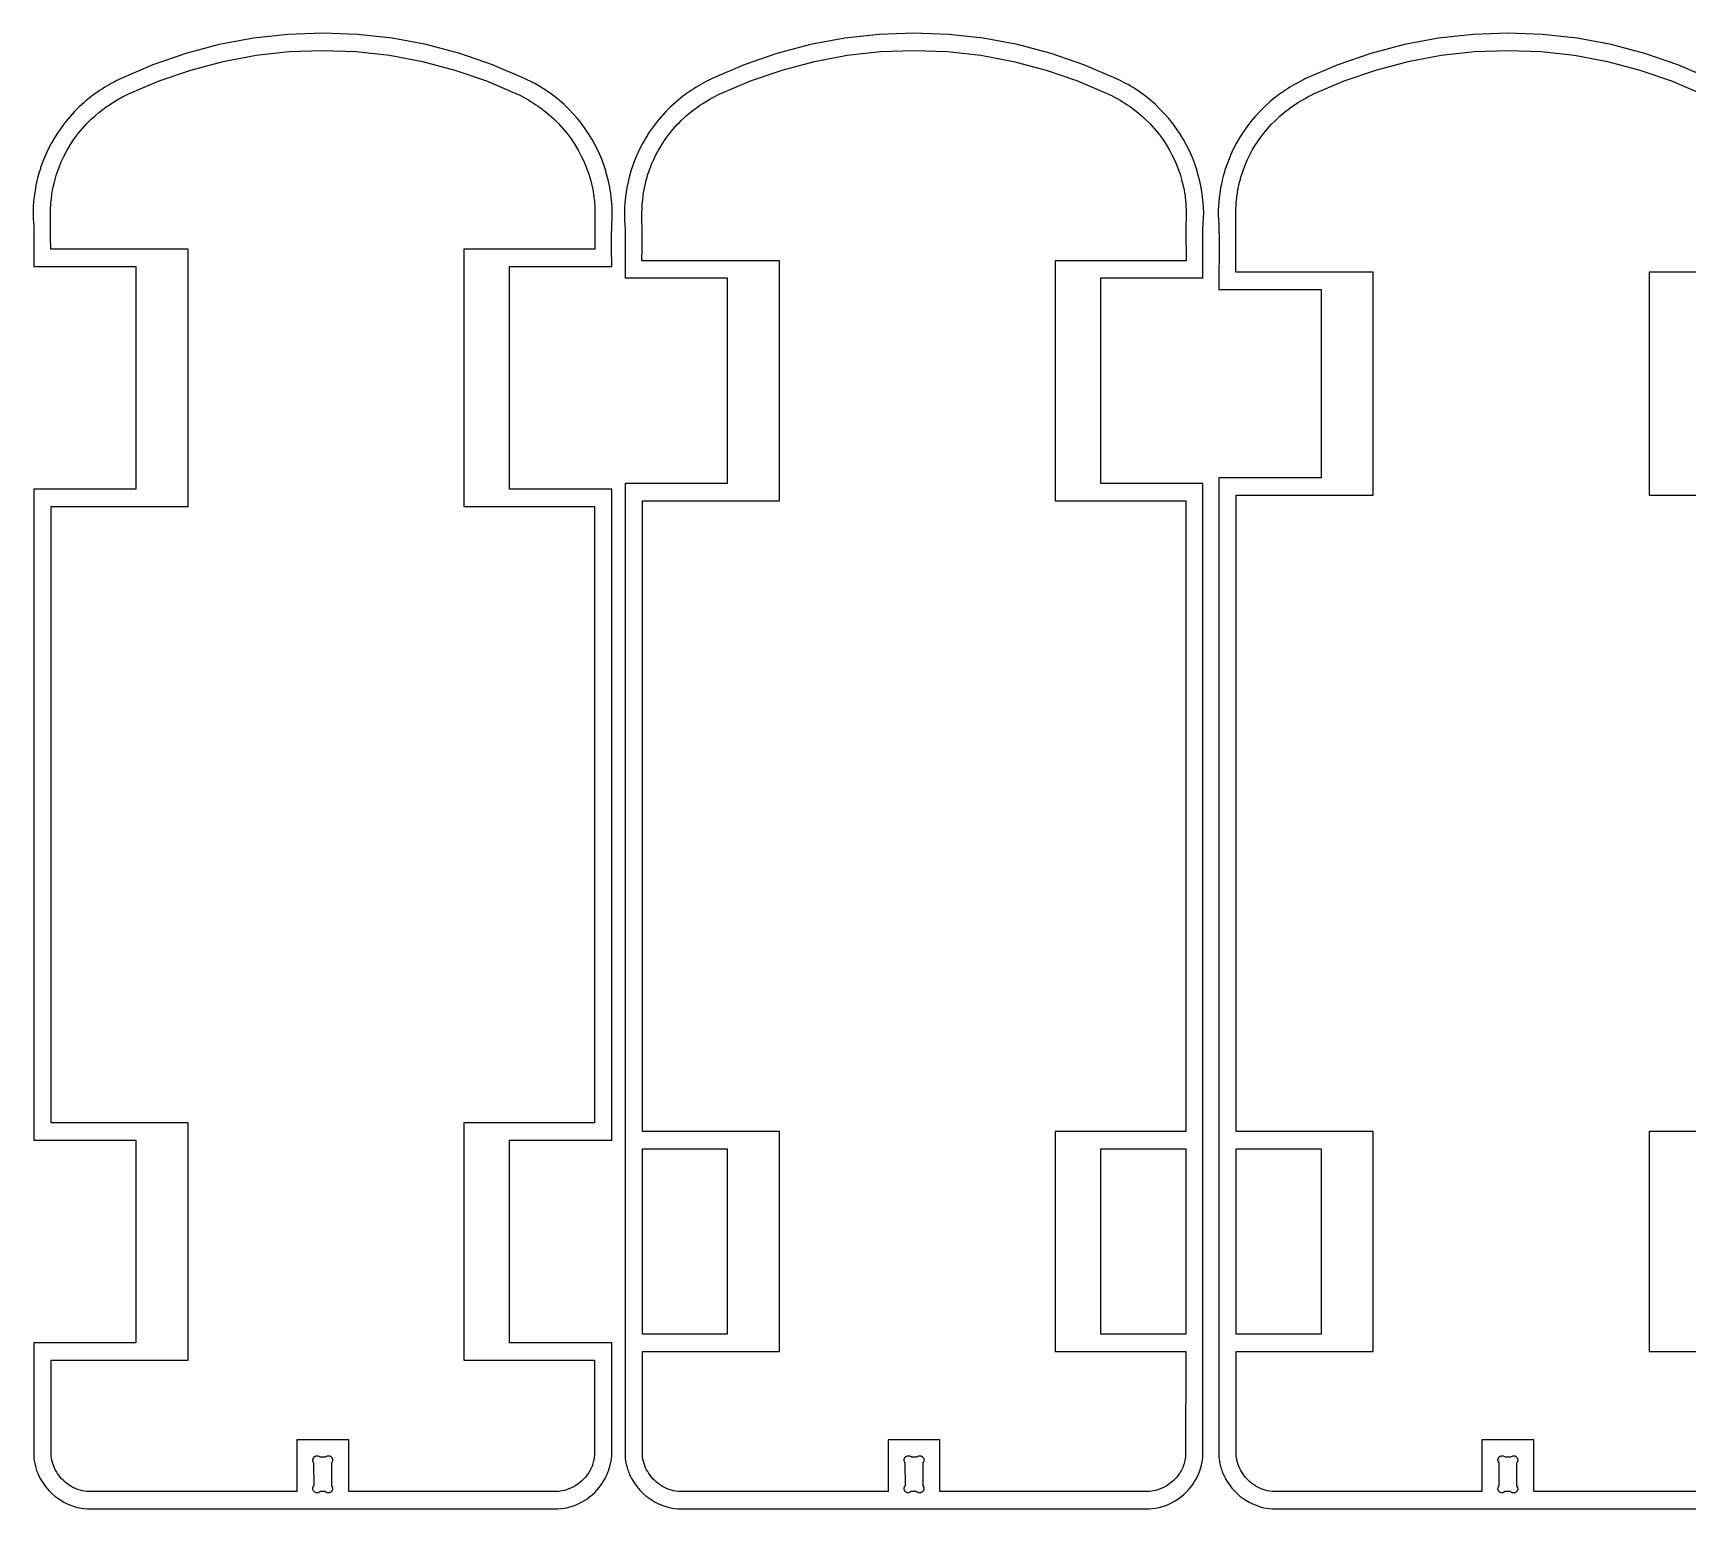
# Model space of a CAD drawing. Extents: x 104.9 to 190.6, y -82.9 to -13.6.
# Drawn here: x 139.01 to 162.87, y -58.24 to -36.96 of the extents above; entities that cross this region are included whole.
import ezdxf

# ---------------------------------------------------------------- set-up
doc = ezdxf.new("R2010")
doc.units = 0
doc.layers.add('SECTIONCUTEDGES', color=18, linetype='CONTINUOUS')

msp = doc.modelspace()

# ---------------------------------------------------------------- linework, layer by layer
at = {"layer": 'SECTIONCUTEDGES'}
for points in [[(139.56, -58.193), (139.613, -58.21), (139.645, -58.219), (139.673, -58.226), (139.702, -58.231), (139.739, -58.237), (139.79, -58.242), (146.572, -58.242), (146.616, -58.238), (146.666, -58.23), (146.715, -58.22), (146.763, -58.207), (146.811, -58.191), (146.857, -58.172), (146.902, -58.15), (146.946, -58.126), (146.988, -58.099), (147.028, -58.069), (147.067, -58.038), (147.104, -58.003), (147.138, -57.967), (147.162, -57.939), (147.185, -57.91), (147.207, -57.879), (147.227, -57.848), (147.246, -57.816), (147.264, -57.783), (147.28, -57.749), (147.294, -57.715), (147.307, -57.68), (147.318, -57.645), (147.328, -57.609), (147.341, -57.548), (147.347, -57.513), (147.348, -57.499), (147.349, -57.491), (147.349, -55.848), (145.876, -55.848), (145.876, -52.926), (147.349, -52.926), (147.349, -43.539), (145.876, -43.539), (145.876, -40.326), (147.349, -40.326), (147.349, -40.28), (147.348, -40.094), (147.347, -40.002), (147.347, -39.886), (147.35, -39.752), (147.353, -39.69), (147.357, -39.637), (147.358, -39.593), (147.358, -39.557), (147.355, -39.464), (147.348, -39.372), (147.338, -39.28), (147.323, -39.188), (147.304, -39.098), (147.281, -39.008), (147.255, -38.919), (147.225, -38.831), (147.191, -38.745), (147.153, -38.66), (147.112, -38.577), (147.067, -38.496), (147.019, -38.417), (146.967, -38.34), (146.912, -38.265), (146.854, -38.193), (146.793, -38.123), (146.729, -38.056), (146.662, -37.992), (146.593, -37.93), (146.52, -37.872), (146.446, -37.817), (146.364, -37.762), (146.325, -37.738), (146.29, -37.717), (146.239, -37.688), (146.212, -37.674), (146.112, -37.624), (146.093, -37.615), (145.632, -37.417), (145.158, -37.254), (144.673, -37.126), (144.181, -37.034), (143.683, -36.979), (143.182, -36.961), (142.681, -36.979), (142.183, -37.034), (141.69, -37.126), (141.206, -37.254), (140.732, -37.417), (140.243, -37.628), (140.196, -37.652), (140.177, -37.662), (140.142, -37.681), (140.107, -37.7), (140.073, -37.72), (140.039, -37.741), (140.006, -37.762), (139.973, -37.784), (139.94, -37.806), (139.908, -37.829), (139.876, -37.852), (139.844, -37.876), (139.813, -37.901), (139.768, -37.938), (139.742, -37.96), (139.671, -38.024), (139.603, -38.091), (139.539, -38.161), (139.477, -38.234), (139.419, -38.31), (139.365, -38.388), (139.313, -38.469), (139.266, -38.551), (139.222, -38.636), (139.182, -38.723), (139.146, -38.811), (139.114, -38.901), (139.11, -38.916), (139.094, -38.967), (139.079, -39.019), (139.071, -39.049), (139.057, -39.109), (139.047, -39.155), (139.04, -39.192), (139.033, -39.236), (139.026, -39.281), (139.02, -39.325), (139.018, -39.348), (139.013, -39.392), (139.008, -39.46), (139.007, -39.483), (139.006, -39.541), (139.006, -39.564), (139.006, -39.615), (139.008, -39.648), (139.01, -39.679), (139.014, -39.753), (139.016, -39.831), (139.016, -39.875), (139.017, -39.947), (139.015, -40.172), (139.015, -40.326), (140.488, -40.326), (140.488, -43.539), (139.015, -43.539), (139.015, -52.926), (140.488, -52.926), (140.488, -55.848), (139.015, -55.848), (139.015, -57.494), (139.016, -57.503), (139.018, -57.523), (139.021, -57.545), (139.025, -57.566), (139.029, -57.587), (139.033, -57.608), (139.038, -57.628), (139.044, -57.649), (139.05, -57.669), (139.057, -57.689), (139.064, -57.709), (139.072, -57.728), (139.08, -57.748), (139.089, -57.767), (139.1, -57.788), (139.112, -57.811), (139.14, -57.857), (139.17, -57.901), (139.203, -57.943), (139.239, -57.983), (139.277, -58.021), (139.318, -58.056), (139.36, -58.088), (139.405, -58.118), (139.451, -58.144), (139.499, -58.168)], [(148.085, -58.192), (148.113, -58.202), (148.135, -58.209), (148.167, -58.218), (148.181, -58.221), (148.219, -58.229), (148.256, -58.235), (148.303, -58.241), (148.318, -58.242), (155.098, -58.242), (155.143, -58.238), (155.192, -58.23), (155.241, -58.22), (155.29, -58.207), (155.337, -58.191), (155.383, -58.172), (155.429, -58.15), (155.472, -58.126), (155.514, -58.099), (155.555, -58.069), (155.594, -58.038), (155.63, -58.003), (155.665, -57.967), (155.689, -57.939), (155.712, -57.91), (155.733, -57.879), (155.754, -57.848), (155.773, -57.816), (155.79, -57.783), (155.806, -57.749), (155.821, -57.715), (155.833, -57.68), (155.845, -57.645), (155.855, -57.609), (155.865, -57.563), (155.87, -57.533), (155.874, -57.507), (155.875, -57.489), (155.875, -43.456), (154.402, -43.456), (154.402, -40.492), (155.875, -40.492), (155.875, -40.433), (155.873, -40.017), (155.873, -39.987), (155.874, -39.839), (155.875, -39.779), (155.877, -39.726), (155.88, -39.682), (155.881, -39.664), (155.884, -39.611), (155.885, -39.562), (155.882, -39.464), (155.875, -39.372), (155.864, -39.28), (155.849, -39.188), (155.83, -39.098), (155.808, -39.008), (155.781, -38.919), (155.751, -38.831), (155.717, -38.745), (155.68, -38.66), (155.638, -38.577), (155.593, -38.496), (155.545, -38.417), (155.494, -38.34), (155.439, -38.265), (155.381, -38.193), (155.32, -38.123), (155.255, -38.056), (155.189, -37.992), (155.119, -37.93), (155.047, -37.872), (154.972, -37.817), (154.895, -37.765), (154.866, -37.747), (154.831, -37.726), (154.794, -37.704), (154.76, -37.685), (154.689, -37.648), (154.62, -37.615), (154.158, -37.417), (153.684, -37.254), (153.2, -37.126), (152.707, -37.034), (152.209, -36.979), (151.708, -36.961), (151.208, -36.979), (150.709, -37.034), (150.217, -37.126), (149.732, -37.254), (149.258, -37.417), (148.798, -37.615), (148.703, -37.662), (148.668, -37.681), (148.634, -37.7), (148.6, -37.72), (148.566, -37.741), (148.532, -37.762), (148.499, -37.784), (148.466, -37.806), (148.434, -37.829), (148.402, -37.852), (148.37, -37.876), (148.339, -37.901), (148.302, -37.931), (148.268, -37.96), (148.198, -38.024), (148.13, -38.091), (148.065, -38.161), (148.004, -38.234), (147.946, -38.31), (147.891, -38.388), (147.84, -38.469), (147.792, -38.551), (147.749, -38.636), (147.709, -38.723), (147.673, -38.811), (147.638, -38.908), (147.625, -38.952), (147.61, -39.004), (147.606, -39.019), (147.59, -39.079), (147.58, -39.124), (147.571, -39.17), (147.563, -39.214), (147.556, -39.259), (147.552, -39.281), (147.547, -39.325), (147.542, -39.37), (147.538, -39.415), (147.534, -39.472), (147.533, -39.506), (147.532, -39.564), (147.532, -39.583), (147.534, -39.644), (147.54, -39.733), (147.541, -39.784), (147.544, -39.995), (147.544, -40.062), (147.542, -40.265), (147.541, -40.492), (149.015, -40.492), (149.015, -43.456), (147.541, -43.456), (147.542, -57.492), (147.542, -57.503), (147.545, -57.523), (147.548, -57.545), (147.551, -57.566), (147.555, -57.587), (147.56, -57.608), (147.565, -57.628), (147.571, -57.649), (147.577, -57.669), (147.584, -57.689), (147.591, -57.709), (147.599, -57.728), (147.607, -57.748), (147.616, -57.767), (147.634, -57.803), (147.637, -57.809), (147.666, -57.857), (147.696, -57.901), (147.73, -57.943), (147.765, -57.983), (147.804, -58.021), (147.844, -58.056), (147.887, -58.088), (147.931, -58.118), (147.978, -58.144), (148.026, -58.168)], [(139.594, -57.937), (139.566, -57.923), (139.539, -57.907), (139.512, -57.89), (139.487, -57.871), (139.462, -57.851), (139.439, -57.829), (139.417, -57.806), (139.396, -57.782), (139.376, -57.757), (139.358, -57.731), (139.341, -57.704), (139.326, -57.676), (139.312, -57.647), (139.3, -57.618), (139.289, -57.588), (139.28, -57.557), (139.273, -57.526), (139.264, -57.47), (139.264, -56.098), (141.24, -56.098), (141.24, -52.676), (139.264, -52.676), (139.264, -43.789), (141.24, -43.789), (141.24, -40.077), (139.259, -40.077), (139.258, -39.907), (139.256, -39.537), (139.258, -39.484), (139.26, -39.442), (139.262, -39.413), (139.265, -39.384), (139.269, -39.34), (139.275, -39.296), (139.277, -39.282), (139.287, -39.224), (139.296, -39.182), (139.318, -39.089), (139.345, -38.997), (139.376, -38.907), (139.412, -38.819), (139.453, -38.732), (139.498, -38.648), (139.547, -38.566), (139.6, -38.487), (139.657, -38.41), (139.717, -38.337), (139.782, -38.266), (139.85, -38.199), (139.901, -38.152), (139.955, -38.107), (139.974, -38.092), (140.011, -38.063), (140.036, -38.044), (140.061, -38.026), (140.086, -38.008), (140.112, -37.991), (140.137, -37.974), (140.163, -37.957), (140.19, -37.941), (140.216, -37.925), (140.243, -37.91), (140.27, -37.895), (140.297, -37.88), (140.364, -37.847), (140.372, -37.843), (140.822, -37.65), (141.278, -37.493), (141.745, -37.37), (142.22, -37.281), (142.699, -37.228), (143.182, -37.21), (143.664, -37.228), (144.144, -37.281), (144.619, -37.37), (145.085, -37.493), (145.542, -37.65), (145.999, -37.846), (146.014, -37.853), (146.086, -37.891), (146.121, -37.91), (146.155, -37.93), (146.189, -37.95), (146.223, -37.972), (146.256, -37.993), (146.288, -38.016), (146.321, -38.039), (146.353, -38.063), (146.384, -38.087), (146.415, -38.112), (146.445, -38.138), (146.514, -38.199), (146.582, -38.266), (146.646, -38.337), (146.707, -38.41), (146.764, -38.487), (146.817, -38.566), (146.866, -38.648), (146.911, -38.733), (146.951, -38.819), (146.987, -38.907), (147.019, -38.997), (147.046, -39.089), (147.071, -39.196), (147.081, -39.246), (147.086, -39.282), (147.092, -39.326), (147.096, -39.355), (147.1, -39.399), (147.105, -39.464), (147.107, -39.506), (147.107, -39.527), (147.107, -39.569), (147.106, -39.738), (147.105, -40.077), (145.218, -40.077), (145.218, -43.789), (147.1, -43.789), (147.099, -52.676), (145.218, -52.676), (145.218, -56.098), (147.099, -56.098), (147.099, -57.471), (147.093, -57.522), (147.089, -57.542), (147.084, -57.563), (147.078, -57.583), (147.072, -57.603), (147.065, -57.623), (147.057, -57.643), (147.048, -57.662), (147.039, -57.681), (147.029, -57.699), (147.018, -57.717), (147.006, -57.735), (146.994, -57.752), (146.969, -57.784), (146.942, -57.813), (146.913, -57.841), (146.883, -57.867), (146.85, -57.891), (146.816, -57.912), (146.781, -57.931), (146.744, -57.948), (146.707, -57.962), (146.668, -57.974), (146.629, -57.983), (146.582, -57.99), (146.556, -57.992), (143.556, -57.992), (143.556, -57.244), (142.808, -57.244), (142.808, -57.992), (139.804, -57.992), (139.776, -57.989), (139.745, -57.985), (139.714, -57.979), (139.683, -57.971), (139.653, -57.961), (139.623, -57.95)], [(148.15, -57.95), (148.121, -57.937), (148.093, -57.923), (148.065, -57.907), (148.039, -57.89), (148.013, -57.871), (147.989, -57.851), (147.966, -57.829), (147.943, -57.806), (147.922, -57.782), (147.903, -57.757), (147.884, -57.731), (147.868, -57.704), (147.852, -57.676), (147.838, -57.647), (147.826, -57.618), (147.816, -57.588), (147.807, -57.557), (147.799, -57.526), (147.793, -57.493), (147.791, -57.475), (147.791, -57.471), (147.791, -55.973), (149.767, -55.973), (149.767, -52.801), (147.791, -52.801), (147.791, -43.706), (149.767, -43.706), (149.767, -40.243), (147.785, -40.243), (147.786, -40.057), (147.787, -39.871), (147.787, -39.779), (147.785, -39.662), (147.785, -39.607), (147.785, -39.543), (147.787, -39.496), (147.79, -39.434), (147.796, -39.366), (147.804, -39.298), (147.809, -39.262), (147.813, -39.239), (147.821, -39.194), (147.825, -39.172), (147.835, -39.127), (147.846, -39.083), (147.859, -39.039), (147.872, -38.995), (147.883, -38.963), (147.898, -38.92), (147.912, -38.883), (147.925, -38.852), (147.955, -38.783), (147.987, -38.716), (148.022, -38.65), (148.06, -38.586), (148.101, -38.523), (148.144, -38.462), (148.189, -38.403), (148.236, -38.345), (148.3, -38.275), (148.326, -38.248), (148.352, -38.222), (148.395, -38.182), (148.425, -38.155), (148.453, -38.131), (148.482, -38.107), (148.497, -38.095), (148.526, -38.072), (148.556, -38.049), (148.586, -38.027), (148.621, -38.002), (148.661, -37.976), (148.701, -37.95), (148.742, -37.926), (148.763, -37.914), (148.805, -37.89), (148.898, -37.843), (149.348, -37.65), (149.805, -37.493), (150.272, -37.37), (150.746, -37.281), (151.226, -37.228), (151.708, -37.21), (152.191, -37.228), (152.671, -37.281), (153.145, -37.37), (153.612, -37.493), (154.068, -37.65), (154.545, -37.856), (154.607, -37.888), (154.647, -37.91), (154.682, -37.93), (154.716, -37.95), (154.749, -37.972), (154.782, -37.993), (154.815, -38.016), (154.847, -38.039), (154.879, -38.063), (154.91, -38.087), (154.941, -38.112), (154.972, -38.138), (155.003, -38.165), (155.037, -38.196), (155.108, -38.266), (155.173, -38.337), (155.234, -38.41), (155.291, -38.487), (155.344, -38.566), (155.393, -38.648), (155.437, -38.733), (155.478, -38.819), (155.514, -38.907), (155.545, -38.997), (155.572, -39.089), (155.594, -39.182), (155.603, -39.224), (155.61, -39.266), (155.616, -39.308), (155.617, -39.322), (155.623, -39.379), (155.626, -39.408), (155.629, -39.466), (155.631, -39.511), (155.632, -39.574), (155.632, -39.636), (155.63, -39.73), (155.63, -39.793), (155.63, -39.968), (155.631, -40.075), (155.632, -40.243), (153.744, -40.243), (153.744, -43.706), (155.626, -43.706), (155.626, -52.801), (153.744, -52.801), (153.744, -55.973), (155.626, -55.973), (155.625, -57.476), (155.624, -57.493), (155.62, -57.516), (155.615, -57.542), (155.61, -57.563), (155.605, -57.583), (155.598, -57.603), (155.591, -57.623), (155.583, -57.643), (155.575, -57.662), (155.565, -57.681), (155.555, -57.699), (155.544, -57.717), (155.533, -57.735), (155.521, -57.752), (155.496, -57.784), (155.469, -57.813), (155.44, -57.841), (155.409, -57.867), (155.377, -57.891), (155.343, -57.912), (155.307, -57.931), (155.271, -57.948), (155.233, -57.962), (155.195, -57.974), (155.155, -57.983), (155.114, -57.989), (155.087, -57.992), (152.082, -57.992), (152.082, -57.244), (151.334, -57.244), (151.334, -57.992), (148.327, -57.992), (148.303, -57.989), (148.271, -57.985), (148.24, -57.979), (148.21, -57.971), (148.179, -57.961)], [(147.791, -55.724), (147.791, -53.05), (149.015, -53.05), (149.015, -55.724)], [(154.402, -55.724), (154.402, -53.05), (155.626, -53.05), (155.626, -55.724)], [(156.354, -55.724), (156.354, -53.05), (157.578, -53.05), (157.578, -55.724)], [(143.079, -58.006), (143.072, -58.003), (143.069, -58.002), (143.063, -57.998), (143.058, -57.993), (143.052, -57.986), (143.047, -57.979), (143.043, -57.971), (143.04, -57.962), (143.039, -57.953), (143.039, -57.944), (143.04, -57.938), (143.041, -57.931), (143.043, -57.925), (143.046, -57.919), (143.049, -57.914), (143.051, -57.911), (143.054, -57.907), (143.056, -57.906), (143.057, -57.904), (143.056, -57.58), (143.051, -57.575), (143.045, -57.564), (143.04, -57.549), (143.039, -57.534), (143.042, -57.519), (143.048, -57.505), (143.057, -57.493), (143.069, -57.484), (143.083, -57.478), (143.098, -57.475), (143.113, -57.476), (143.129, -57.482), (143.142, -57.49), (143.143, -57.492), (143.145, -57.493), (143.22, -57.493), (143.229, -57.488), (143.24, -57.482), (143.248, -57.478), (143.252, -57.476), (143.258, -57.475), (143.265, -57.475), (143.271, -57.475), (143.276, -57.476), (143.28, -57.478), (143.285, -57.479), (143.289, -57.481), (143.293, -57.483), (143.297, -57.485), (143.301, -57.488), (143.304, -57.491), (143.307, -57.494), (143.31, -57.498), (143.313, -57.501), (143.317, -57.507), (143.32, -57.513), (143.322, -57.52), (143.324, -57.526), (143.325, -57.533), (143.325, -57.54), (143.324, -57.547), (143.323, -57.553), (143.321, -57.56), (143.318, -57.566), (143.315, -57.572), (143.309, -57.579), (143.308, -57.58), (143.307, -57.581), (143.307, -57.906), (143.308, -57.908), (143.321, -57.931), (143.323, -57.937), (143.325, -57.944), (143.325, -57.946), (143.325, -57.952), (143.324, -57.957), (143.324, -57.961), (143.322, -57.966), (143.321, -57.97), (143.319, -57.974), (143.317, -57.978), (143.314, -57.982), (143.312, -57.986), (143.309, -57.99), (143.306, -57.993), (143.302, -57.996), (143.296, -58.001), (143.29, -58.004), (143.283, -58.007), (143.277, -58.009), (143.27, -58.01), (143.263, -58.011), (143.26, -58.01), (143.253, -58.01), (143.247, -58.009), (143.24, -58.007), (143.234, -58.004), (143.228, -58), (143.223, -57.996), (143.22, -57.993), (143.219, -57.992), (143.144, -57.992), (143.133, -57.998), (143.122, -58.005), (143.116, -58.008), (143.109, -58.01), (143.105, -58.01), (143.098, -58.011), (143.093, -58.01), (143.086, -58.009)], [(151.607, -58.007), (151.6, -58.004), (151.594, -58), (151.588, -57.996), (151.583, -57.991), (151.578, -57.986), (151.574, -57.98), (151.571, -57.973), (151.568, -57.967), (151.567, -57.96), (151.566, -57.952), (151.566, -57.945), (151.567, -57.937), (151.569, -57.929), (151.57, -57.926), (151.573, -57.919), (151.577, -57.912), (151.584, -57.904), (151.583, -57.578), (151.577, -57.568), (151.57, -57.556), (151.567, -57.55), (151.566, -57.544), (151.565, -57.542), (151.565, -57.535), (151.566, -57.529), (151.567, -57.524), (151.568, -57.52), (151.569, -57.515), (151.571, -57.511), (151.573, -57.507), (151.576, -57.503), (151.578, -57.499), (151.581, -57.496), (151.585, -57.493), (151.588, -57.489), (151.594, -57.485), (151.597, -57.483), (151.604, -57.48), (151.607, -57.479), (151.613, -57.477), (151.62, -57.475), (151.627, -57.475), (151.634, -57.475), (151.64, -57.476), (151.647, -57.478), (151.653, -57.48), (151.659, -57.483), (151.665, -57.487), (151.668, -57.49), (151.671, -57.493), (151.672, -57.493), (151.745, -57.493), (151.749, -57.492), (151.77, -57.48), (151.776, -57.477), (151.782, -57.476), (151.789, -57.475), (151.793, -57.475), (151.798, -57.475), (151.802, -57.476), (151.807, -57.478), (151.811, -57.479), (151.815, -57.481), (151.819, -57.483), (151.823, -57.485), (151.827, -57.488), (151.831, -57.491), (151.834, -57.494), (151.837, -57.498), (151.842, -57.504), (151.845, -57.51), (151.848, -57.516), (151.85, -57.523), (151.851, -57.53), (151.851, -57.537), (151.851, -57.543), (151.85, -57.55), (151.849, -57.557), (151.846, -57.563), (151.845, -57.566), (151.841, -57.572), (151.837, -57.578), (151.834, -57.58), (151.833, -57.581), (151.833, -57.905), (151.834, -57.908), (151.848, -57.931), (151.85, -57.937), (151.851, -57.944), (151.851, -57.946), (151.851, -57.952), (151.851, -57.957), (151.85, -57.961), (151.849, -57.966), (151.847, -57.97), (151.845, -57.974), (151.843, -57.978), (151.841, -57.982), (151.838, -57.986), (151.835, -57.99), (151.832, -57.993), (151.829, -57.996), (151.822, -58.001), (151.816, -58.004), (151.81, -58.007), (151.803, -58.009), (151.797, -58.01), (151.79, -58.011), (151.783, -58.01), (151.776, -58.009), (151.773, -58.009), (151.767, -58.007), (151.76, -58.004), (151.755, -58), (151.748, -57.995), (151.746, -57.993), (151.745, -57.992), (151.668, -57.993), (151.643, -58.007), (151.636, -58.009), (151.626, -58.01), (151.62, -58.01), (151.613, -58.009)], [(160.167, -58.006), (160.162, -58.003), (160.157, -58), (160.153, -57.997), (160.149, -57.994), (160.145, -57.99), (160.141, -57.985), (160.138, -57.981), (160.135, -57.976), (160.133, -57.971), (160.131, -57.966), (160.13, -57.961), (160.129, -57.955), (160.129, -57.947), (160.13, -57.939), (160.131, -57.931), (160.134, -57.923), (160.138, -57.916), (160.143, -57.908), (160.147, -57.905), (160.147, -57.904), (160.147, -57.58), (160.146, -57.578), (160.132, -57.551), (160.13, -57.546), (160.129, -57.54), (160.129, -57.534), (160.129, -57.528), (160.13, -57.523), (160.132, -57.517), (160.134, -57.512), (160.137, -57.506), (160.14, -57.501), (160.144, -57.497), (160.148, -57.492), (160.152, -57.489), (160.157, -57.485), (160.162, -57.482), (160.168, -57.48), (160.173, -57.478), (160.182, -57.476), (160.191, -57.475), (160.194, -57.475), (160.203, -57.476), (160.212, -57.479), (160.215, -57.48), (160.223, -57.484), (160.231, -57.49), (160.233, -57.492), (160.235, -57.493), (160.309, -57.493), (160.338, -57.479), (160.344, -57.477), (160.35, -57.476), (160.355, -57.475), (160.361, -57.475), (160.364, -57.476), (160.372, -57.478), (160.378, -57.48), (160.383, -57.483), (160.388, -57.486), (160.393, -57.49), (160.397, -57.494), (160.401, -57.499), (160.404, -57.503), (160.407, -57.509), (160.41, -57.514), (160.412, -57.52), (160.414, -57.528), (160.414, -57.538), (160.414, -57.547), (160.413, -57.55), (160.411, -57.559), (160.409, -57.563), (160.406, -57.57), (160.403, -57.574), (160.399, -57.578), (160.397, -57.58), (160.396, -57.582), (160.396, -57.904), (160.397, -57.907), (160.411, -57.934), (160.413, -57.94), (160.414, -57.946), (160.414, -57.948), (160.414, -57.954), (160.414, -57.96), (160.411, -57.968), (160.409, -57.974), (160.406, -57.979), (160.403, -57.984), (160.399, -57.989), (160.395, -57.993), (160.391, -57.997), (160.386, -58), (160.381, -58.003), (160.376, -58.006), (160.37, -58.008), (160.361, -58.01), (160.352, -58.01), (160.346, -58.01), (160.337, -58.009), (160.331, -58.007), (160.321, -58.002), (160.311, -57.994), (160.31, -57.993), (160.309, -57.992), (160.308, -57.992), (160.234, -57.992), (160.232, -57.993), (160.207, -58.007), (160.199, -58.01), (160.194, -58.01), (160.185, -58.01), (160.175, -58.008)]]:
    msp.add_lwpolyline(points, close=True, dxfattribs=at)
for points in [[(163.184, -37.615), (162.721, -37.417), (162.248, -37.254), (161.763, -37.126), (161.27, -37.034), (160.772, -36.979), (160.272, -36.961), (159.771, -36.979), (159.273, -37.034), (158.78, -37.126), (158.295, -37.254), (157.822, -37.417), (157.345, -37.622), (157.314, -37.637), (157.276, -37.657), (157.232, -37.681), (157.197, -37.7), (157.163, -37.72), (157.129, -37.741), (157.096, -37.762), (157.062, -37.784), (157.03, -37.806), (156.997, -37.829), (156.965, -37.852), (156.934, -37.876), (156.902, -37.901), (156.85, -37.944), (156.838, -37.954), (156.761, -38.024), (156.693, -38.091), (156.628, -38.161), (156.567, -38.234), (156.509, -38.31), (156.454, -38.388), (156.403, -38.469), (156.356, -38.551), (156.312, -38.636), (156.272, -38.723), (156.236, -38.811), (156.197, -38.923), (156.192, -38.937), (156.179, -38.981), (156.173, -39.004), (156.157, -39.064), (156.154, -39.079), (156.14, -39.14), (156.13, -39.192), (156.122, -39.236), (156.116, -39.281), (156.11, -39.325), (156.107, -39.348), (156.103, -39.392), (156.098, -39.46), (156.096, -39.506), (156.095, -39.564), (156.095, -39.593), (156.097, -39.644), (156.102, -39.711), (156.104, -39.771), (156.107, -39.927), (156.107, -40.074), (156.107, -40.183), (156.105, -40.422), (156.105, -40.658), (157.578, -40.658), (157.578, -43.373), (156.105, -43.373), (156.105, -57.494), (156.106, -57.506), (156.108, -57.523), (156.111, -57.545), (156.114, -57.566), (156.118, -57.587), (156.123, -57.608), (156.128, -57.628), (156.134, -57.649), (156.14, -57.669), (156.147, -57.689), (156.154, -57.709), (156.162, -57.728), (156.17, -57.748), (156.179, -57.767), (156.198, -57.804), (156.201, -57.81), (156.229, -57.857), (156.26, -57.901), (156.293, -57.943), (156.329, -57.983), (156.367, -58.021), (156.407, -58.056), (156.45, -58.088), (156.495, -58.118), (156.541, -58.144), (156.589, -58.168), (156.642, -58.19), (156.668, -58.199), (156.687, -58.205), (156.735, -58.219), (156.754, -58.224), (156.791, -58.231), (156.829, -58.237), (156.878, -58.241), (163.661, -58.242)], [(163.65, -57.992), (160.646, -57.992), (160.646, -57.244), (159.897, -57.244), (159.897, -57.992), (156.89, -57.992), (156.877, -57.991), (156.834, -57.985), (156.803, -57.979), (156.773, -57.971), (156.743, -57.961), (156.713, -57.95), (156.684, -57.937), (156.656, -57.923), (156.628, -57.907), (156.602, -57.89), (156.576, -57.871), (156.552, -57.851), (156.529, -57.829), (156.506, -57.806), (156.485, -57.782), (156.466, -57.757), (156.448, -57.731), (156.431, -57.704), (156.415, -57.676), (156.402, -57.647), (156.389, -57.618), (156.379, -57.588), (156.37, -57.557), (156.363, -57.526), (156.355, -57.48), (156.354, -57.47), (156.354, -55.973), (158.33, -55.973), (158.33, -52.801), (156.354, -52.801), (156.354, -43.623), (158.33, -43.623), (158.33, -40.409), (156.348, -40.409), (156.349, -40.206), (156.351, -39.931), (156.351, -39.822), (156.35, -39.735), (156.348, -39.632), (156.348, -39.57), (156.349, -39.519), (156.351, -39.479), (156.352, -39.459), (156.355, -39.418), (156.358, -39.378), (156.363, -39.337), (156.365, -39.317), (156.371, -39.274), (156.374, -39.25), (156.378, -39.226), (156.383, -39.203), (156.387, -39.179), (156.392, -39.156), (156.397, -39.132), (156.403, -39.109), (156.409, -39.086), (156.415, -39.063), (156.422, -39.04), (156.439, -38.985), (156.459, -38.927), (156.472, -38.892), (156.488, -38.852), (156.518, -38.783), (156.55, -38.716), (156.586, -38.65), (156.624, -38.586), (156.664, -38.523), (156.707, -38.462), (156.752, -38.403), (156.8, -38.345), (156.863, -38.275), (156.909, -38.229), (156.959, -38.182), (156.988, -38.155), (157.016, -38.131), (157.045, -38.107), (157.075, -38.083), (157.104, -38.06), (157.134, -38.038), (157.165, -38.016), (157.204, -37.989), (157.244, -37.963), (157.285, -37.938), (157.305, -37.926), (157.347, -37.902), (157.389, -37.879), (157.453, -37.847), (157.461, -37.843), (157.912, -37.65), (158.368, -37.493), (158.835, -37.37), (159.309, -37.281), (159.789, -37.228), (160.272, -37.21), (160.754, -37.228), (161.234, -37.281), (161.708, -37.37), (162.175, -37.493), (162.631, -37.65), (163.09, -37.847)], [(164.195, -40.409), (162.307, -40.409), (162.307, -43.623), (164.189, -43.623)], [(164.189, -52.801), (162.307, -52.801), (162.307, -55.973), (164.189, -55.973)]]:
    msp.add_lwpolyline(points, dxfattribs=at)

doc.saveas('drawing.dxf')
